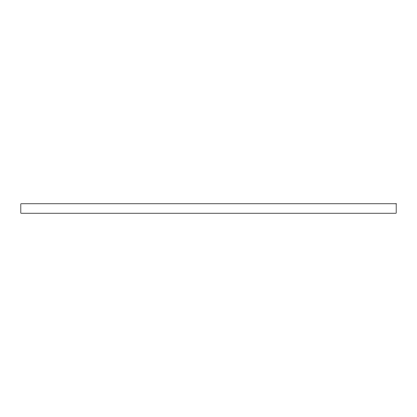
<?xml version="1.0" encoding="UTF-8"?>
<svg xmlns="http://www.w3.org/2000/svg" width="417" height="417" viewBox="0 0 417 417"><rect width="100%" height="100%" fill="white"/><g stroke="black" fill="none" stroke-linecap="round" stroke-linejoin="round"><path stroke-width="0.63" d="M396.15 203.809L20.85 203.809L20.85 213.191L396.15 213.191L396.15 203.809"/></g></svg>
